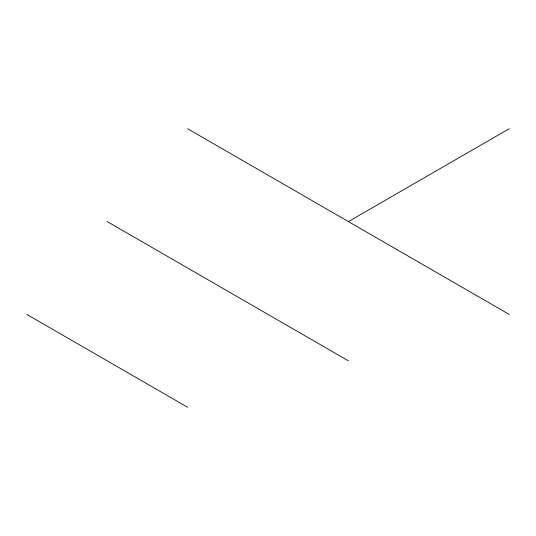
<?xml version="1.0" encoding="UTF-8"?>
<svg xmlns="http://www.w3.org/2000/svg" width="536" height="536" viewBox="0 0 536 536"><rect width="100%" height="100%" fill="white"/><g stroke="black" fill="none" stroke-linecap="round" stroke-linejoin="round"><path stroke-width="0.8" d="M348.4 221.582L509.2 128.747M187.6 128.747L509.2 314.418M107.2 221.582L348.4 360.835M26.8 314.418L187.6 407.253"/></g></svg>
